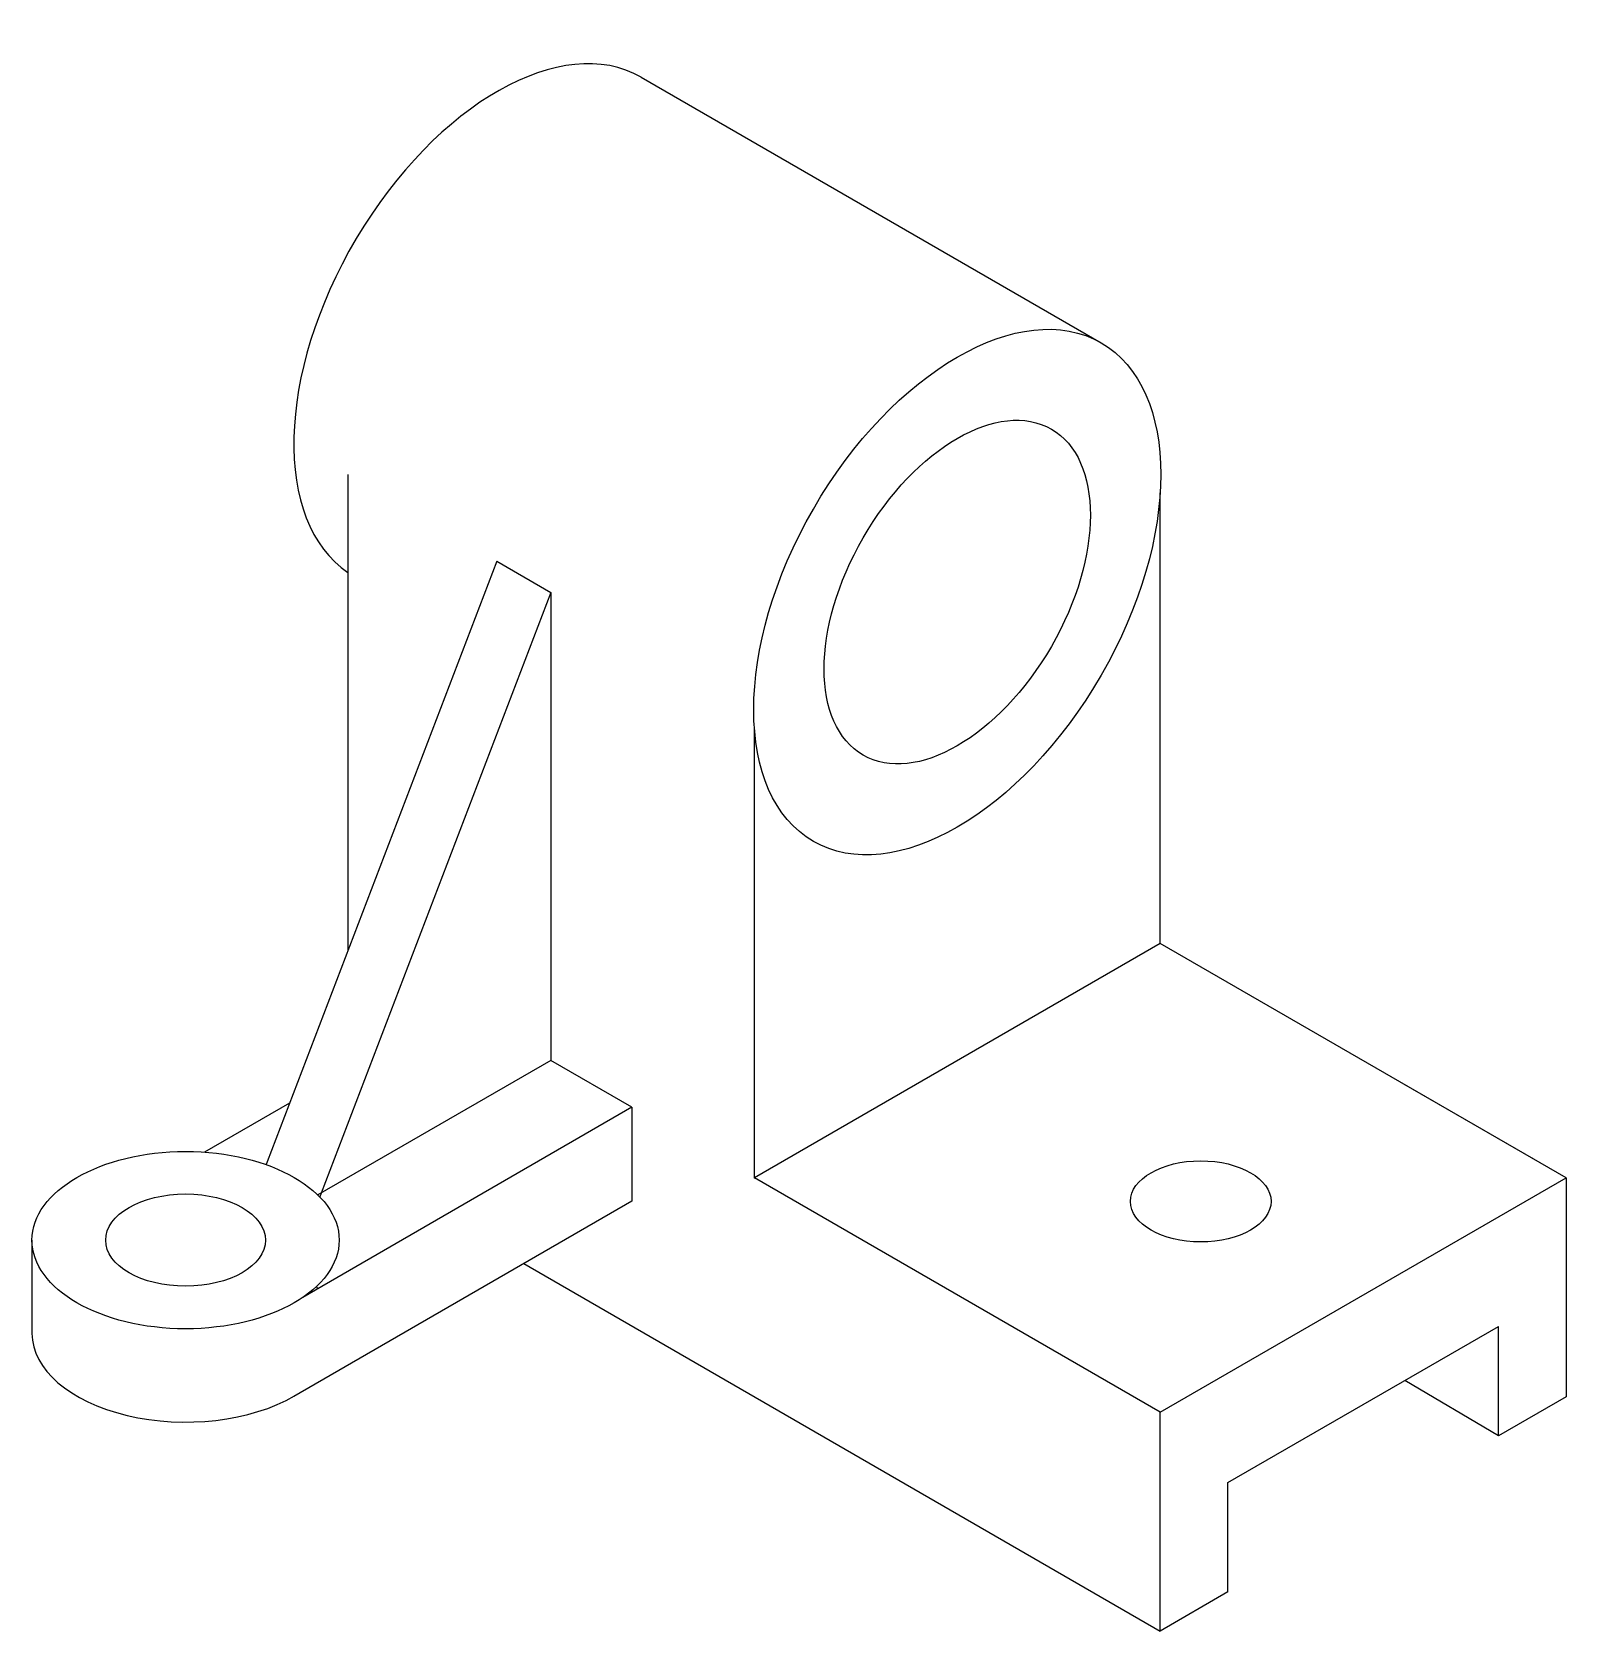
# Model space of a CAD drawing. Header units: millimetres. Extents: x 1940 to 2544, y 1760 to 2351.
# Drawn here: x 2347.7 to 2544.1, y 2146.8 to 2351.5 of the extents above; entities that cross this region are included whole.
import ezdxf

# ---------------------------------------------------------------- set-up
doc = ezdxf.new("R2010")
doc.units = ezdxf.units.MM

msp = doc.modelspace()

# ---------------------------------------------------------------- linework, layer by layer
for p, q in [((2425.735, 2345.7), (2484.625, 2311.7)), ((2388.184, 2294.832), (2388.184, 2233.913)), ((2492.182, 2234.789), (2492.182, 2292.511)), ((2407.236, 2283.746), (2377.841, 2206.86)), ((2407.236, 2283.746), (2414.165, 2279.746)), ((2414.165, 2279.746), (2384.769, 2202.86)), ((2414.165, 2279.746), (2414.165, 2219.832)), ((2440.22, 2204.789), (2440.22, 2262.511)), ((2492.182, 2234.789), (2440.22, 2204.789)), ((2544.143, 2204.789), (2492.182, 2234.789)), ((2414.165, 2219.832), (2384.33, 2202.607)), ((2424.557, 2213.832), (2414.165, 2219.832)), ((2544.143, 2204.789), (2523.359, 2216.789)), ((2380.714, 2214.376), (2369.841, 2208.098)), ((2424.557, 2213.832), (2382.422, 2189.505)), ((2424.557, 2213.832), (2424.557, 2201.832)), ((2377.841, 2206.86), (2377.704, 2206.502)), ((2492.182, 2174.789), (2440.22, 2204.789)), ((2492.182, 2174.789), (2440.22, 2204.789)), ((2492.182, 2174.789), (2544.143, 2204.789)), ((2544.143, 2204.789), (2544.143, 2176.789)), ((2384.769, 2202.86), (2384.577, 2202.359)), ((2424.557, 2201.832), (2381.256, 2176.832)), ((2347.734, 2196.832), (2347.734, 2184.888)), ((2410.701, 2193.832), (2492.182, 2146.789)), ((2500.842, 2165.789), (2535.483, 2185.789)), ((2535.483, 2171.789), (2535.483, 2185.789)), ((2535.483, 2171.789), (2523.511, 2178.876)), ((2544.143, 2176.789), (2535.483, 2171.789)), ((2544.143, 2176.789), (2535.483, 2171.789)), ((2492.182, 2146.789), (2492.182, 2174.789)), ((2500.842, 2151.789), (2500.842, 2165.789)), ((2500.842, 2151.789), (2492.182, 2146.789))]:
    msp.add_line(p, q)
for centre, major_axis, start_param, end_param in [((2407.311, 2313.789), (18.424, 31.911), 0, 3.1026582), ((2407.311, 2313.789), (18.424, 31.911), 3.9224995, 3.9269908), ((2367.399, 2184.888), (-19.665, 0), 9.9547707, 9.9786358), ((2367.399, 2184.888), (-19.665, 0), 6.2831853, 8.6428988)]:
    msp.add_ellipse(centre, major_axis=major_axis, ratio=0.5773503, start_param=start_param, end_param=end_param)
for centre, major_axis in [((2466.201, 2279.789), (18.424, 31.911)), ((2466.201, 2279.789), (-12.05, -20.871)), ((2367.399, 2196.832), (-19.665, 0)), ((2497.378, 2201.789), (-9, 0)), ((2367.399, 2196.832), (-10.228, 0))]:
    msp.add_ellipse(centre, major_axis=major_axis, ratio=0.5773503)
at = {"color": 7}
msp.add_point((2440.22, 2204.789), dxfattribs=at)
msp.add_point((2440.22, 2204.789), dxfattribs=at)

doc.saveas('drawing.dxf')
